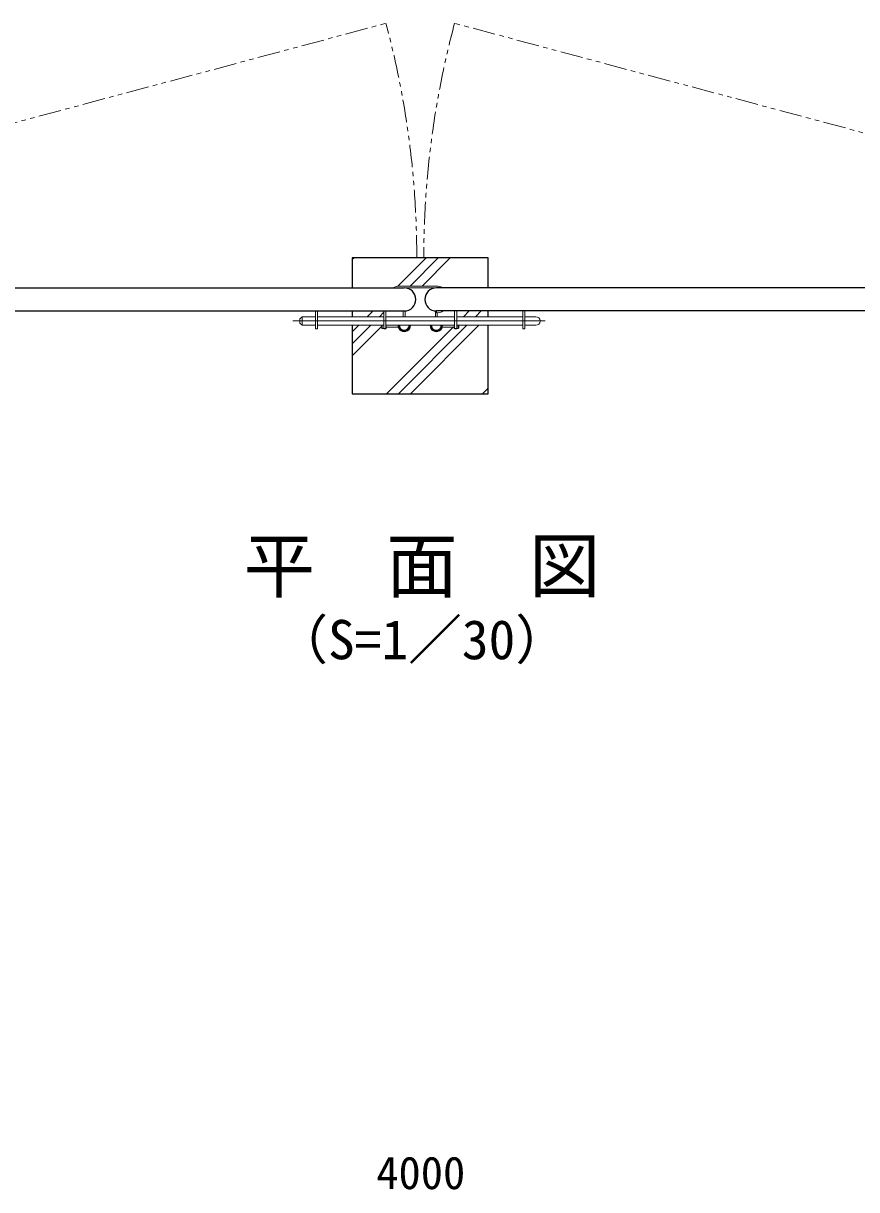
# Model space of a CAD drawing. Units: millimetres, scale not verified. Extents: x -6300 to 6300, y -4454 to 4456.
# Drawn here: x -2196 to -359, y 153 to 2726 of the extents above; entities that cross this region are included whole.
import ezdxf
from ezdxf.enums import TextEntityAlignment as Align

# ---------------------------------------------------------------- set-up
doc = ezdxf.new("R2010")
doc.units = ezdxf.units.MM
doc.header["$LTSCALE"] = 20
doc.linetypes.add('USER1', pattern=[50.8, 31.75, -6.35, 6.35, -6.35])
doc.linetypes.add('USER3', pattern=[5, 2.5, -0.5, 0.5, -0.5, 0.5, -0.5])
for name, color, linetype, lineweight in [('0-0_D-STR3', 3, 'Continuous', 13), ('0-1_D-BMK', 2, 'USER1', 13), ('0-2_D-STR1', 1, 'Continuous', 25), ('0-3_D-STR4', 7, 'Continuous', 25), ('0-5_D-DCR-HCH', 7, 'Continuous', 13), ('0-6_D-STR-DIM', 7, 'Continuous', 13), ('0-B_D-TTL-TXT', 7, 'Continuous', 25)]:
    doc.layers.add(name, color=color, linetype=linetype, lineweight=lineweight)
doc.styles.add('ＭＳ ゴシック', font='')
doc.styles.get('ＭＳ ゴシック').set_extended_font_data('MS Gothic')

msp = doc.modelspace()

# ---------------------------------------------------------------- linework, layer by layer
at = {"layer": '0-0_D-STR3'}
for p, q in [((-1285.71, 2146.66), (-1366.31, 2146.66)), ((-1285.71, 2142.36), (-1366.31, 2142.36)), ((-1551.91, 2091.56), (-1551.91, 2052.46)), ((-1547.41, 2091.56), (-1547.41, 2052.46)), ((-1401.41, 2091.56), (-1401.41, 2052.46)), ((-1396.91, 2091.56), (-1396.91, 2052.46)), ((-1358.51, 2091.56), (-1358.51, 2078.96)), ((-1354.51, 2091.64), (-1354.51, 2078.96)), ((-1287.71, 2091.64), (-1287.71, 2078.96)), ((-1285.71, 2087.26), (-1285.71, 2091.56)), ((-1283.71, 2087.33), (-1283.71, 2078.96)), ((-1245.31, 2091.56), (-1245.31, 2052.46)), ((-1240.81, 2091.56), (-1240.81, 2052.46)), ((-1094.81, 2091.56), (-1094.81, 2052.46)), ((-1090.31, 2091.56), (-1090.31, 2052.46)), ((-1586.41, 2074.46), (-1581.41, 2078.96)), ((-1586.41, 2074.46), (-1586.41, 2064.46)), ((-1586.41, 2064.46), (-1581.41, 2059.96)), ((-1581.41, 2078.96), (-1551.91, 2078.96)), ((-1581.41, 2078.96), (-1581.41, 2059.96)), ((-1581.41, 2059.96), (-1551.91, 2059.96)), ((-1547.41, 2078.96), (-1401.41, 2078.96)), ((-1547.41, 2059.96), (-1401.41, 2059.96)), ((-1406.01, 2053.96), (-1406.01, 2059.96)), ((-1405.01, 2059.96), (-1405.01, 2052.96)), ((-1396.91, 2078.96), (-1245.31, 2078.96)), ((-1396.91, 2059.96), (-1245.31, 2059.96)), ((-1396.01, 2052.96), (-1396.01, 2059.96)), ((-1246.21, 2052.96), (-1246.21, 2059.96)), ((-1240.81, 2078.96), (-1094.81, 2078.96)), ((-1240.81, 2059.96), (-1094.81, 2059.96)), ((-1237.21, 2059.96), (-1237.21, 2052.96)), ((-1236.21, 2053.96), (-1236.21, 2059.96)), ((-1090.31, 2078.96), (-1066.41, 2078.96)), ((-1090.31, 2059.96), (-1066.41, 2059.96)), ((-1547.41, 2052.46), (-1551.91, 2052.46)), ((-1406.01, 2053.96), (-1405.01, 2052.96)), ((-1396.01, 2052.96), (-1405.01, 2052.96)), ((-1396.91, 2052.46), (-1401.41, 2052.46)), ((-1369.68, 2055.96), (-1396.01, 2055.96)), ((-1366.05, 2055.96), (-1367.62, 2055.96)), ((-1276.17, 2055.96), (-1274.61, 2055.96)), ((-1272.55, 2055.96), (-1246.21, 2055.96)), ((-1246.21, 2052.96), (-1237.21, 2052.96)), ((-1245.31, 2052.46), (-1240.81, 2052.46)), ((-1236.21, 2053.96), (-1237.21, 2052.96)), ((-1094.81, 2052.46), (-1090.31, 2052.46))]:
    msp.add_line(p, q, dxfattribs=at)
for centre, radius, start, end in [((-1366.34, 2116.94), 29.71, 89.95547, 121.1858), ((-1285.71, 2116.96), 29.7, 58.78392, 90), ((-1285.71, 2116.96), 29.7, 270, 301.21608), ((-1356.51, 2058.96), 13.5, 175.75198, 4.24802), ((-1356.51, 2058.96), 11.5, 175.01146, 4.98854), ((-1356.51, 2058.96), 10, 174.26083, 5.73917), ((-1285.71, 2058.96), 13.5, 175.75198, 4.24802), ((-1285.71, 2058.96), 11.5, 175.01146, 4.98854), ((-1285.71, 2058.96), 10, 174.26083, 5.73917), ((-1066.41, 2069.46), 9.5, 270, 90)]:
    msp.add_arc(centre, radius, start, end, dxfattribs=at)
at = {"layer": '0-1_D-BMK', "linetype": 'USER3'}
for p, q in [((-3321.11, 2210.56), (-1396.8, 2726.18)), ((678.89, 2210.56), (-1245.43, 2726.18))]:
    msp.add_line(p, q, dxfattribs=at)
at = {"layer": '0-1_D-BMK'}
msp.add_line((-1602.52, 2069.46), (-1045.94, 2069.46), dxfattribs=at)
at = {"layer": '0-1_D-BMK', "linetype": 'USER3'}
for centre, start, end in [((-3321.11, 2210.56), 359.95398, 15), ((678.89, 2210.56), 165, 180.04602)]:
    msp.add_arc(centre, 1992.2, start, end, dxfattribs=at)
at = {"layer": '0-2_D-STR1'}
for p, q in [((-3218.71, 2142.36), (-1356.51, 2142.36)), ((576.49, 2142.36), (-1285.71, 2142.36)), ((-3218.71, 2091.56), (-1356.51, 2091.56)), ((576.49, 2091.56), (-1285.71, 2091.56))]:
    msp.add_line(p, q, dxfattribs=at)
for centre, start, end in [((-1356.51, 2116.96), 270, 90), ((-1285.71, 2116.96), 90, 270)]:
    msp.add_arc(centre, 25.4, start, end, dxfattribs=at)
at = {"layer": '0-3_D-STR4'}
for p, q in [((-1471.11, 2091.56), (-1471.11, 2078.96)), ((-1171.11, 2078.96), (-1171.11, 2091.56)), ((-1471.11, 2059.96), (-1471.11, 1908.96))]:
    msp.add_line(p, q, dxfattribs=at)
for points in [[(-1171.11, 2142.36), (-1171.11, 2208.96), (-1471.11, 2208.96), (-1471.11, 2142.36)], [(-1471.11, 1908.96), (-1171.11, 1908.96), (-1171.11, 2059.96)]]:
    msp.add_lwpolyline(points, dxfattribs=at)
at = {"layer": '0-5_D-DCR-HCH'}
for p, q in [((-1471.11, 2204.82), (-1466.98, 2208.96)), ((-1370.57, 2146.27), (-1307.88, 2208.96)), ((-1343.67, 2146.65), (-1281.36, 2208.96)), ((-1317.15, 2146.66), (-1254.85, 2208.96)), ((-1437.88, 2078.96), (-1425.28, 2091.56)), ((-1411.36, 2078.96), (-1401.41, 2088.91)), ((-1225.75, 2078.96), (-1213.15, 2091.56)), ((-1199.23, 2078.96), (-1186.63, 2091.56)), ((-1471.11, 2019.21), (-1430.36, 2059.96)), ((-1471.11, 2045.72), (-1456.88, 2059.96)), ((-1369.23, 1908.96), (-1218.23, 2059.96)), ((-1342.71, 1908.96), (-1191.71, 2059.96)), ((-1172.71, 2078.96), (-1171.11, 2080.56)), ((-1471.11, 1992.69), (-1406.01, 2057.79)), ((-1395.75, 1908.96), (-1248.75, 2055.96)), ((-1183.61, 1908.96), (-1171.11, 1921.46))]:
    msp.add_line(p, q, dxfattribs=at)

# ---------------------------------------------------------------- texts
at = {"layer": '0-6_D-STR-DIM', "style": 'ＭＳ ゴシック'}
msp.add_text('4000', height=72.14, dxfattribs=at).set_placement((-1418.24, 132.5), align=Align.BOTTOM_LEFT)
at = {"layer": '0-B_D-TTL-TXT', "style": 'ＭＳ ゴシック'}
for s, height, p in [('平\u3000面\u3000図', 115.4, (-1710.96, 1437.05)), ('（S=1／30）', 86.66, (-1642.74, 1297.26))]:
    msp.add_text(s, height=height, dxfattribs=at).set_placement(p, align=Align.BOTTOM_LEFT)

doc.saveas('drawing.dxf')
